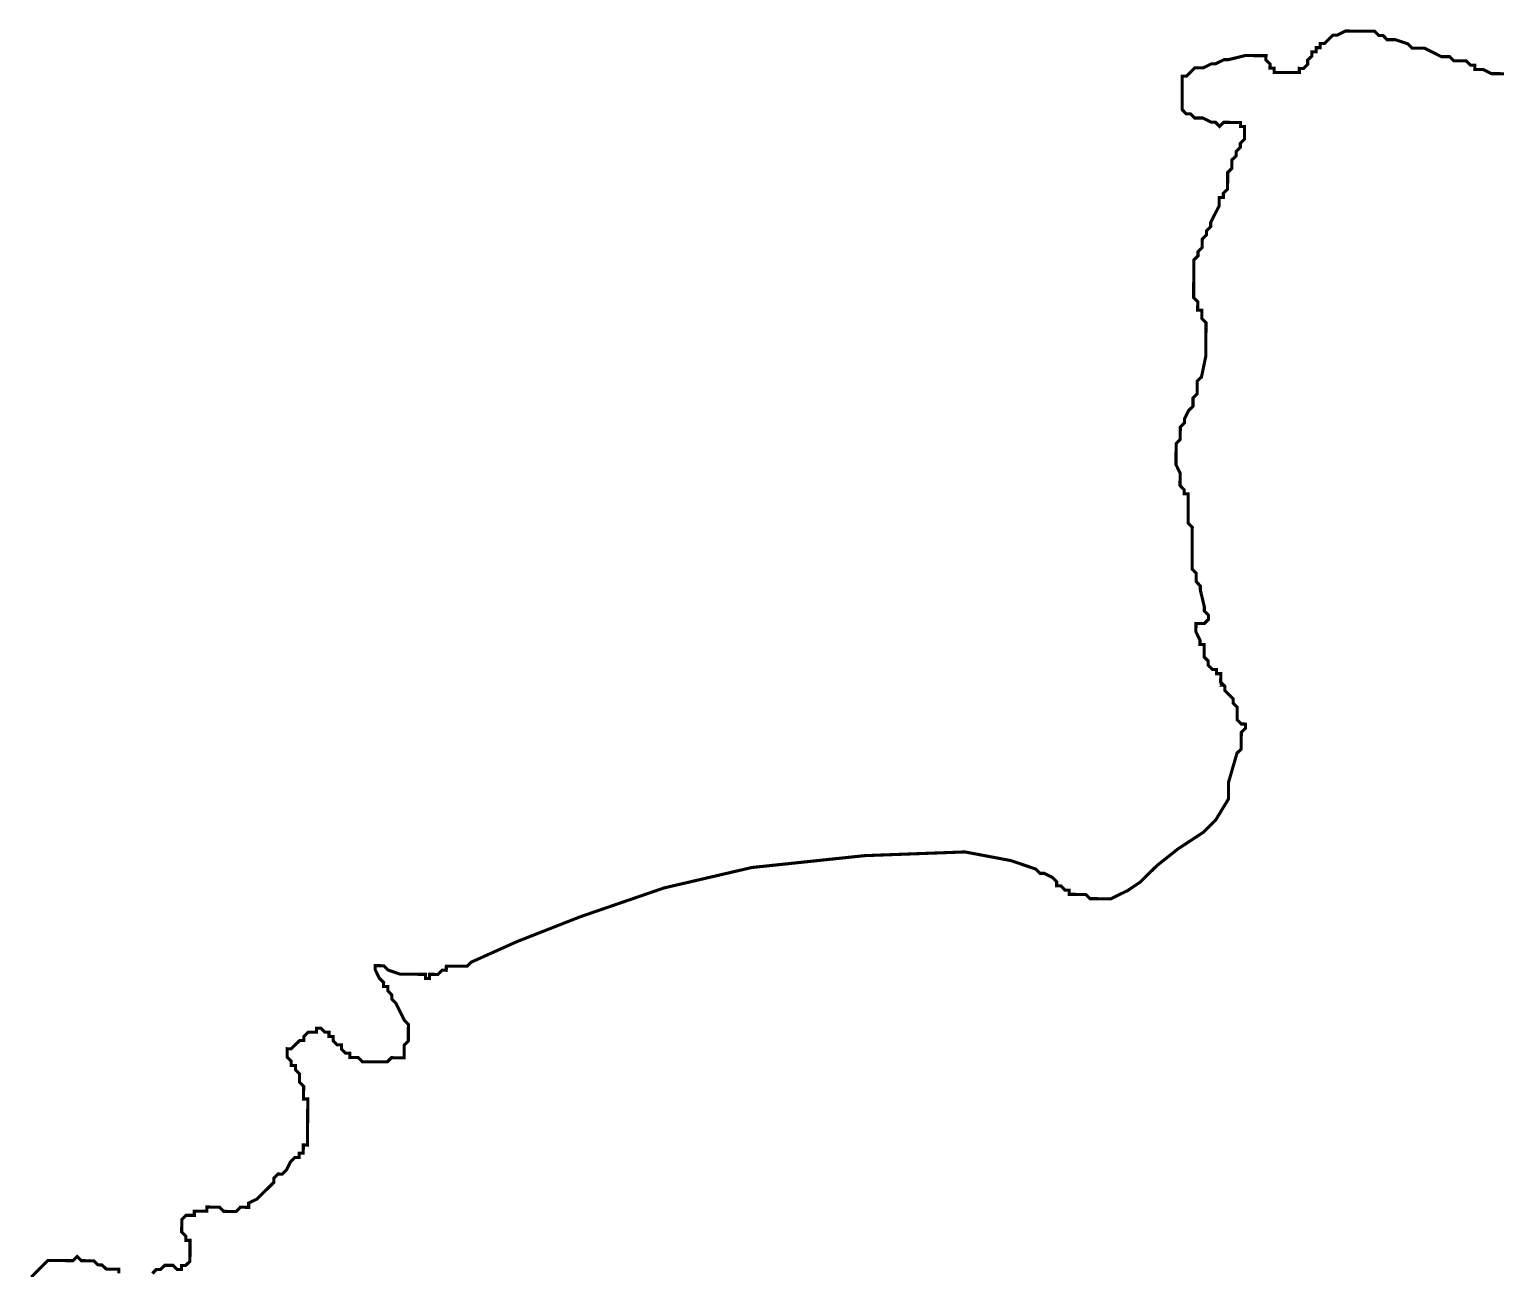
# Model space of a CAD drawing. Header units: metres. Extents: x 319816 to 366074, y 1739234 to 1838803.
# Drawn here: x 338202 to 339632, y 1789352 to 1790553 of the extents above; entities that cross this region are included whole.
import ezdxf

# ---------------------------------------------------------------- set-up
doc = ezdxf.new("R2010")
doc.units = ezdxf.units.M
doc.header["$MEASUREMENT"] = 0
doc.layers.add('HAZARDS LINE', color=1, linetype='Continuous')

msp = doc.modelspace()

# ---------------------------------------------------------------- linework, layer by layer
at = {"layer": 'HAZARDS LINE', "lineweight": 18, "const_width": 3}
for points in [[(338320.6, 1789347.2), (338324.6, 1789351.2), (338328.7, 1789351.2), (338332.8, 1789355.2), (338340.8, 1789355.2), (338344.9, 1789351.1), (338348.9, 1789351.1), (338348.9, 1789355.1), (338353, 1789355.1), (338357.1, 1789359.1), (338357.2, 1789379.4), (338353.1, 1789379.4), (338353.1, 1789383.4), (338349.1, 1789387.5), (338349.2, 1789399.6), (338353.3, 1789403.7), (338361.4, 1789403.6), (338361.4, 1789407.7), (338373.5, 1789407.6), (338373.5, 1789411.7), (338385.7, 1789411.6), (338389.7, 1789407.5), (338401.9, 1789407.4), (338405.9, 1789411.5), (338414, 1789411.4), (338414, 1789415.5), (338422.2, 1789419.5), (338426.2, 1789423.5), (338434.4, 1789431.6), (338438.4, 1789435.6), (338438.5, 1789439.6), (338442.5, 1789443.7), (338446.6, 1789443.6), (338450.7, 1789447.7), (338454.7, 1789455.7), (338458.8, 1789459.8), (338462.9, 1789459.7), (338462.9, 1789463.8), (338466.9, 1789463.8), (338467, 1789471.9), (338471, 1789471.8), (338471.3, 1789516.4), (338467.2, 1789516.4), (338467.3, 1789528.5), (338463.3, 1789532.6), (338463.3, 1789540.7), (338459.3, 1789544.8), (338459.3, 1789548.8), (338455.3, 1789548.8), (338455.3, 1789552.9), (338451.3, 1789557), (338451.3, 1789565.1), (338455.3, 1789565), (338459.4, 1789569.1), (338463.5, 1789573.1), (338467.5, 1789573.1), (338467.6, 1789577.1), (338471.6, 1789581.1), (338479.7, 1789581.1), (338479.7, 1789585.1), (338483.8, 1789585.1), (338487.8, 1789581.1), (338491.9, 1789581), (338491.8, 1789577), (338495.9, 1789577), (338495.9, 1789572.9), (338499.9, 1789568.8), (338503.9, 1789568.8), (338503.9, 1789564.8), (338507.9, 1789560.7), (338512, 1789560.7), (338512, 1789556.6), (338520.1, 1789556.6), (338524.1, 1789552.5), (338548.4, 1789552.4), (338552.4, 1789556.4), (338564.6, 1789556.3), (338564.7, 1789568.5), (338568.7, 1789572.5), (338568.8, 1789588.7), (338564.8, 1789592.8), (338556.8, 1789609), (338552.8, 1789613.1), (338552.8, 1789617.1), (338548.8, 1789621.2), (338548.8, 1789625.3), (338544.7, 1789625.3), (338544.8, 1789629.3), (338540.7, 1789633.4), (338536.7, 1789641.5), (338536.7, 1789645.6), (338544.8, 1789645.5), (338548.9, 1789641.4), (338561, 1789637.3), (338585.3, 1789637.2), (338585.3, 1789633.1), (338589.3, 1789633.1), (338589.3, 1789637.2), (338597.4, 1789637.1), (338601.5, 1789641.2), (338605.5, 1789641.1), (338605.6, 1789645.2), (338625.8, 1789645.1), (338629.9, 1789649.1), (338674.5, 1789669.1), (338735.4, 1789693), (338816.5, 1789720.9), (338901.6, 1789740.7), (339010.9, 1789752.2), (339108.1, 1789755.8), (339152.6, 1789747.4), (339176.8, 1789739.2), (339180.8, 1789735.1), (339184.9, 1789735.1), (339193, 1789731), (339197, 1789726.9), (339197, 1789722.9), (339201, 1789722.9), (339205, 1789718.8), (339209.1, 1789718.8), (339209.1, 1789714.7), (339225.3, 1789714.6), (339229.3, 1789710.5), (339249.5, 1789710.4), (339265.8, 1789718.4), (339277.9, 1789726.5), (339294.2, 1789742.6), (339314.5, 1789758.7), (339338.9, 1789774.7), (339351.1, 1789786.8), (339363.4, 1789807), (339363.5, 1789823.2), (339371.7, 1789851.5), (339375.8, 1789855.5), (339375.9, 1789871.7), (339380, 1789875.7), (339380, 1789879.7), (339375.9, 1789879.8), (339371.9, 1789883.8), (339372, 1789896), (339368, 1789900.1), (339368, 1789904.1), (339364, 1789908.2), (339359.9, 1789912.2), (339359.9, 1789916.3), (339355.9, 1789920.4), (339356, 1789928.5), (339351.9, 1789928.5), (339351.9, 1789932.5), (339347.9, 1789932.6), (339343.9, 1789936.6), (339343.9, 1789940.7), (339339.9, 1789944.7), (339339.9, 1789956.9), (339335.9, 1789956.9), (339335.9, 1789961), (339331.9, 1789969.1), (339332, 1789977.2), (339340, 1789977.1), (339344.1, 1789981.2), (339344.1, 1789985.2), (339340.1, 1789989.3), (339340.1, 1789993.3), (339336.2, 1790009.5), (339336.2, 1790013.6), (339332.2, 1790017.7), (339332.2, 1790025.8), (339328.2, 1790029.8), (339328.4, 1790070.3), (339324.4, 1790074.4), (339324.5, 1790102.7), (339320.5, 1790102.7), (339320.5, 1790106.8), (339316.5, 1790110.9), (339316.6, 1790123), (339312.6, 1790131.1), (339312.7, 1790151.4), (339316.7, 1790155.4), (339316.8, 1790167.5), (339320.9, 1790171.6), (339320.9, 1790175.6), (339325, 1790183.7), (339329.1, 1790187.7), (339329.1, 1790195.8), (339333.2, 1790199.8), (339333.2, 1790212), (339337.3, 1790216), (339341.5, 1790236.2), (339341.7, 1790268.6), (339337.6, 1790272.7), (339337.7, 1790280.8), (339333.6, 1790280.8), (339333.7, 1790288.9), (339329.7, 1790293), (339329.9, 1790329.4), (339333.9, 1790333.4), (339333.9, 1790337.5), (339338, 1790341.5), (339338.1, 1790349.6), (339342.1, 1790353.6), (339342.2, 1790357.7), (339346.2, 1790361.7), (339346.2, 1790365.7), (339354.4, 1790381.9), (339354.5, 1790390), (339358.5, 1790390), (339358.5, 1790394), (339362.6, 1790398), (339362.7, 1790414.2), (339366.8, 1790418.3), (339366.8, 1790426.4), (339370.9, 1790430.4), (339370.9, 1790434.4), (339375, 1790438.5), (339375, 1790442.5), (339379.1, 1790446.5), (339379.1, 1790458.7), (339375.1, 1790458.7), (339375.1, 1790462.7), (339358.9, 1790462.8), (339354.9, 1790458.8), (339350.8, 1790462.9), (339346.8, 1790462.9), (339338.7, 1790467), (339330.6, 1790467), (339326.6, 1790471.1), (339322.5, 1790471.1), (339318.5, 1790475.2), (339318.7, 1790507.6), (339322.7, 1790507.6), (339326.8, 1790511.6), (339330.9, 1790515.6), (339339, 1790515.6), (339347.1, 1790519.6), (339351.1, 1790519.6), (339359.3, 1790523.6), (339363.3, 1790523.5), (339379.5, 1790527.5), (339399.8, 1790527.4), (339399.7, 1790523.3), (339403.8, 1790519.3), (339403.7, 1790515.2), (339407.8, 1790515.2), (339407.8, 1790511.1), (339432.1, 1790511), (339432.1, 1790515.1), (339436.1, 1790515), (339440.2, 1790519.1), (339440.2, 1790523.1), (339444.3, 1790527.1), (339444.3, 1790531.2), (339448.4, 1790531.2), (339448.4, 1790535.2), (339452.4, 1790535.2), (339452.4, 1790539.2), (339456.5, 1790539.2), (339460.6, 1790543.2), (339464.6, 1790547.3), (339468.7, 1790547.2), (339476.8, 1790551.3), (339505.1, 1790551.1), (339509.2, 1790547), (339513.2, 1790547), (339517.2, 1790542.9), (339525.3, 1790542.9), (339537.4, 1790538.8), (339541.5, 1790534.7), (339553.6, 1790534.6), (339561.7, 1790530.5), (339569.8, 1790526.4), (339577.9, 1790526.4), (339581.9, 1790522.3), (339594, 1790522.3), (339598.1, 1790518.2), (339602.1, 1790518.2), (339602.1, 1790514.1), (339610.2, 1790514.1), (339618.2, 1790510), (339630.4, 1790509.9)], [(338203.2, 1789343.8), (338211.3, 1789351.8), (338215.4, 1789355.9), (338219.4, 1789359.9), (338243.7, 1789359.7), (338247.8, 1789363.8), (338251.8, 1789359.7), (338264, 1789359.6), (338268, 1789355.6), (338272, 1789355.5), (338276.1, 1789351.5), (338288.2, 1789351.4), (338288.2, 1789347.4)]]:
    msp.add_lwpolyline(points, dxfattribs=at)
msp.add_lwpolyline([(339353.8, 1789917.4), (339357.8, 1789917.4)], close=True, dxfattribs=at)

doc.saveas('drawing.dxf')
